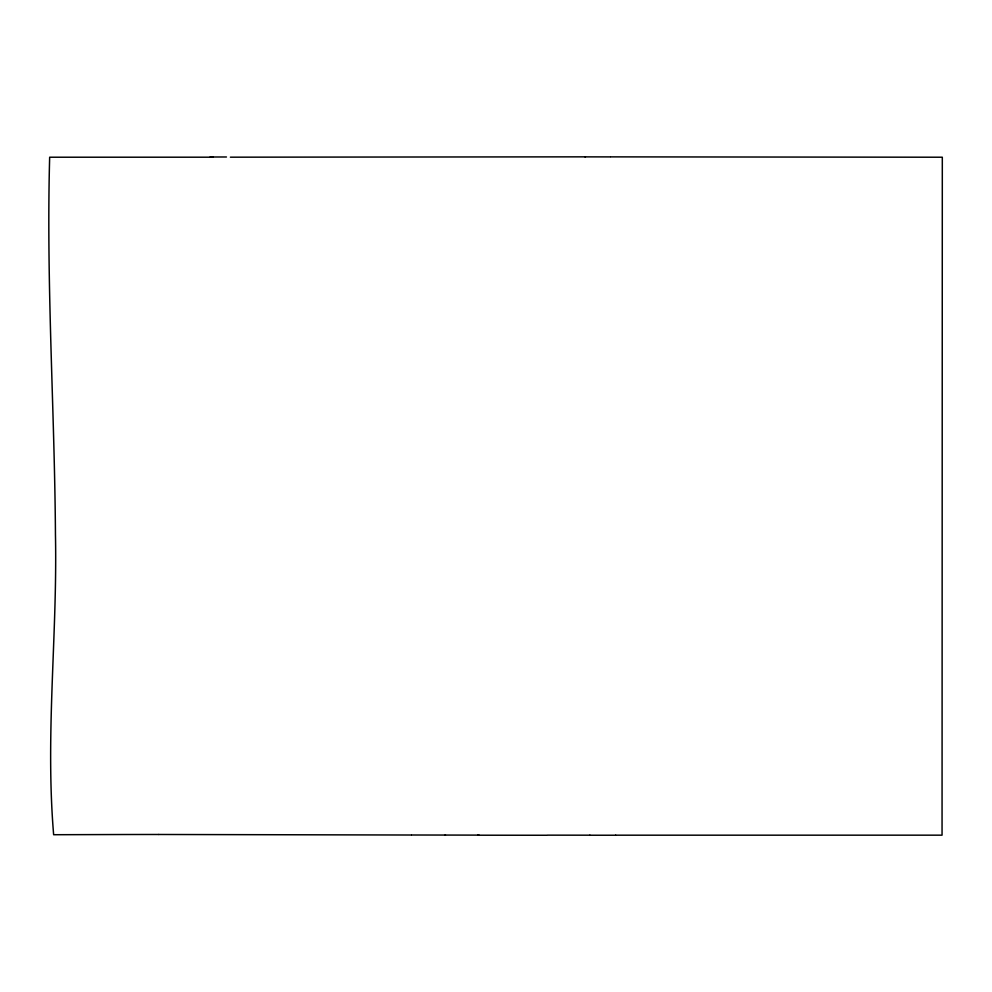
<?xml version="1.0" encoding="UTF-8"?>
<svg xmlns="http://www.w3.org/2000/svg" width="992" height="992" viewBox="0 0 992 992"><rect width="100%" height="100%" fill="white"/><g stroke="black" fill="none" stroke-linecap="round" stroke-linejoin="round"><path stroke-width="1.49" d="M230.392 157.182L585.416 156.848M213.044 157.195L49.662 157.22C46.178 283.142 54.61 408.84 55.453 534.676C57.474 634.744 45.21 734.75 53.642 834.718L124.161 834.52A182.627 1.476 0 0 1 158.794 834.483M158.807 834.483L411.32 835.016M589.942 835.19L581.374 835.177A1038.512 8.37 0 0 1 547.348 835.152M615.672 835.19L942.053 835.165L942.313 157.22L610.836 156.872M445.123 835.066L479.049 835.115M226.474 156.984A420.558 3.112 0 0 1 210.106 157.009M445.458 835.053A664.156 5.32 0 0 1 411.754 835.004M546.48 835.252A992.434 8.085 0 0 1 477.636 835.202M584.995 156.872A368.094 2.964 0 0 1 610.192 156.897M615.672 835.227A964.298 7.837 0 0 1 589.806 835.227"/></g></svg>
